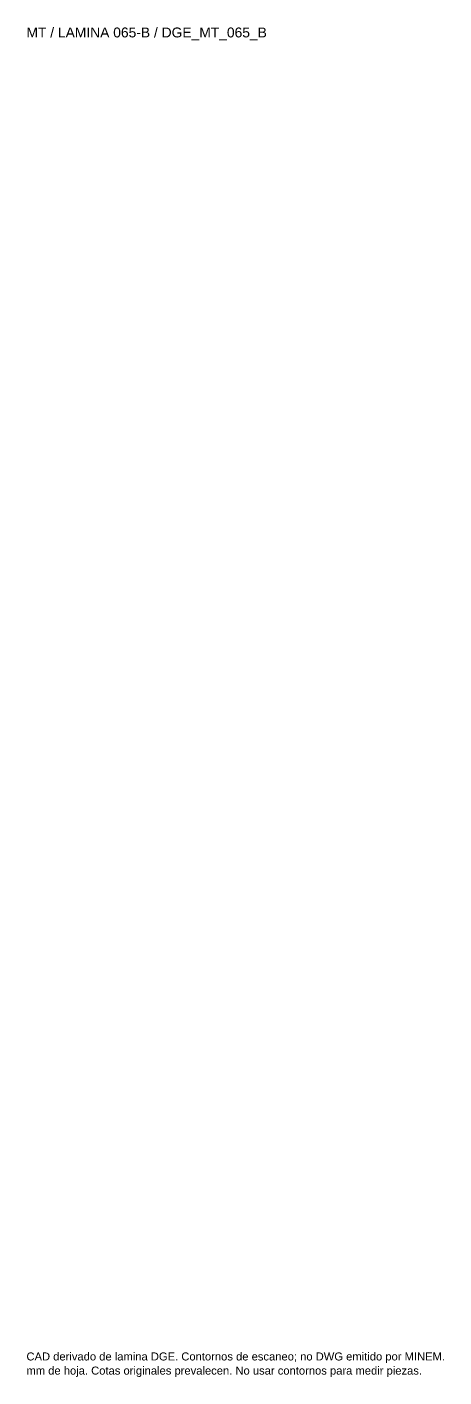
# Paper-space layout 'REF-DGE-065-B' of a CAD drawing. Header units: metres, sheet in millimetres. Extents: x 12 to 193, y 4 to 291.
# Drawn here: x 12.1 to 100.6, y 4.5 to 291.3 of the extents above; entities that cross this region are included whole.
import ezdxf

# ---------------------------------------------------------------- set-up
doc = ezdxf.new("R2010")
doc.units = ezdxf.units.M
doc.layers.add('DGE_DATOS', color=7, linetype='Continuous', lineweight=0)
doc.styles.add('DGE_ARIAL', font='arial.ttf')

# ---------------------------------------------------------------- blocks, each defined once
blk = doc.blocks.new('R02_REF_DGE_MT_065-B')
at = {"layer": 'DGE_DATOS', "style": 'DGE_ARIAL'}
for s, height, p in [('MT / LAMINA 065-B / DGE_MT_065_B', 2.1, (12, 289.0389)), ('CAD derivado de lamina DGE. Contornos de escaneo; no DWG emitido por MINEM.', 1.7, (12, 8)), ('mm de hoja. Cotas originales prevalecen. No usar contornos para medir piezas.', 1.7, (12, 5))]:
    blk.add_text(s, height=height, dxfattribs=at).set_placement(p)

psp = doc.layouts.new('REF-DGE-065-B')

# ---------------------------------------------------------------- block references
psp.add_blockref('R02_REF_DGE_MT_065-B', (0, 0))

doc.saveas('drawing.dxf')
